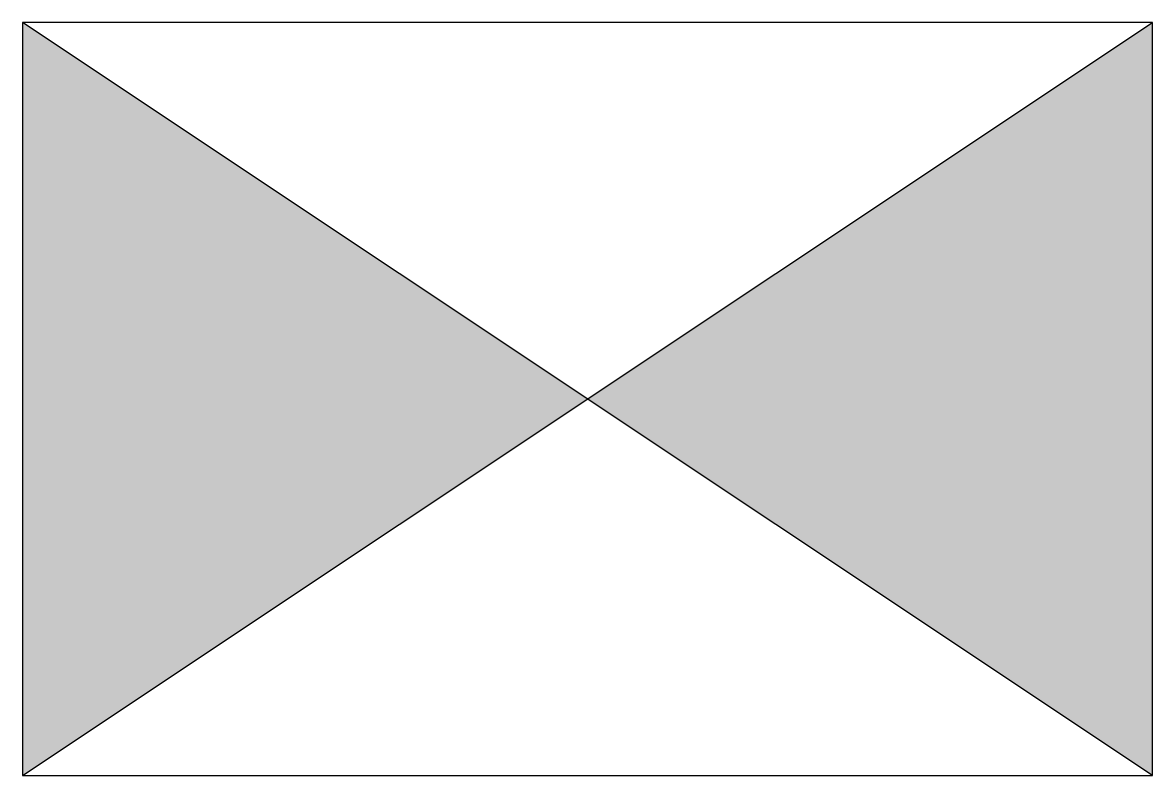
# Model space of a CAD drawing. Extents: x -1.13 to 1.12, y 0 to 1.5.
import ezdxf

# ---------------------------------------------------------------- set-up
doc = ezdxf.new("R2010")
doc.units = 0
doc.header["$LTSCALE"] = 0.2

msp = doc.modelspace()

# ---------------------------------------------------------------- hatches: boundary and pattern name
h = msp.add_hatch(color=256)
h.dxf.hatch_style = 1
h.paths.add_polyline_path([(0, 0.75), (-1.125, 1.5), (-1.125, 0)])
h.paths.add_polyline_path([(1.125, 1.5), (0, 0.75), (1.125, 0)])

# ---------------------------------------------------------------- linework, layer by layer
for p, q in [((-1.125, 0), (1.125, 1.5)), ((1.125, 0), (-1.125, 1.5))]:
    msp.add_line(p, q)
at = {"flags": 128}
msp.add_lwpolyline([(-1.125, 0), (1.125, 0), (1.125, 1.5), (-1.125, 1.5)], close=True, dxfattribs=at)

doc.saveas('drawing.dxf')
